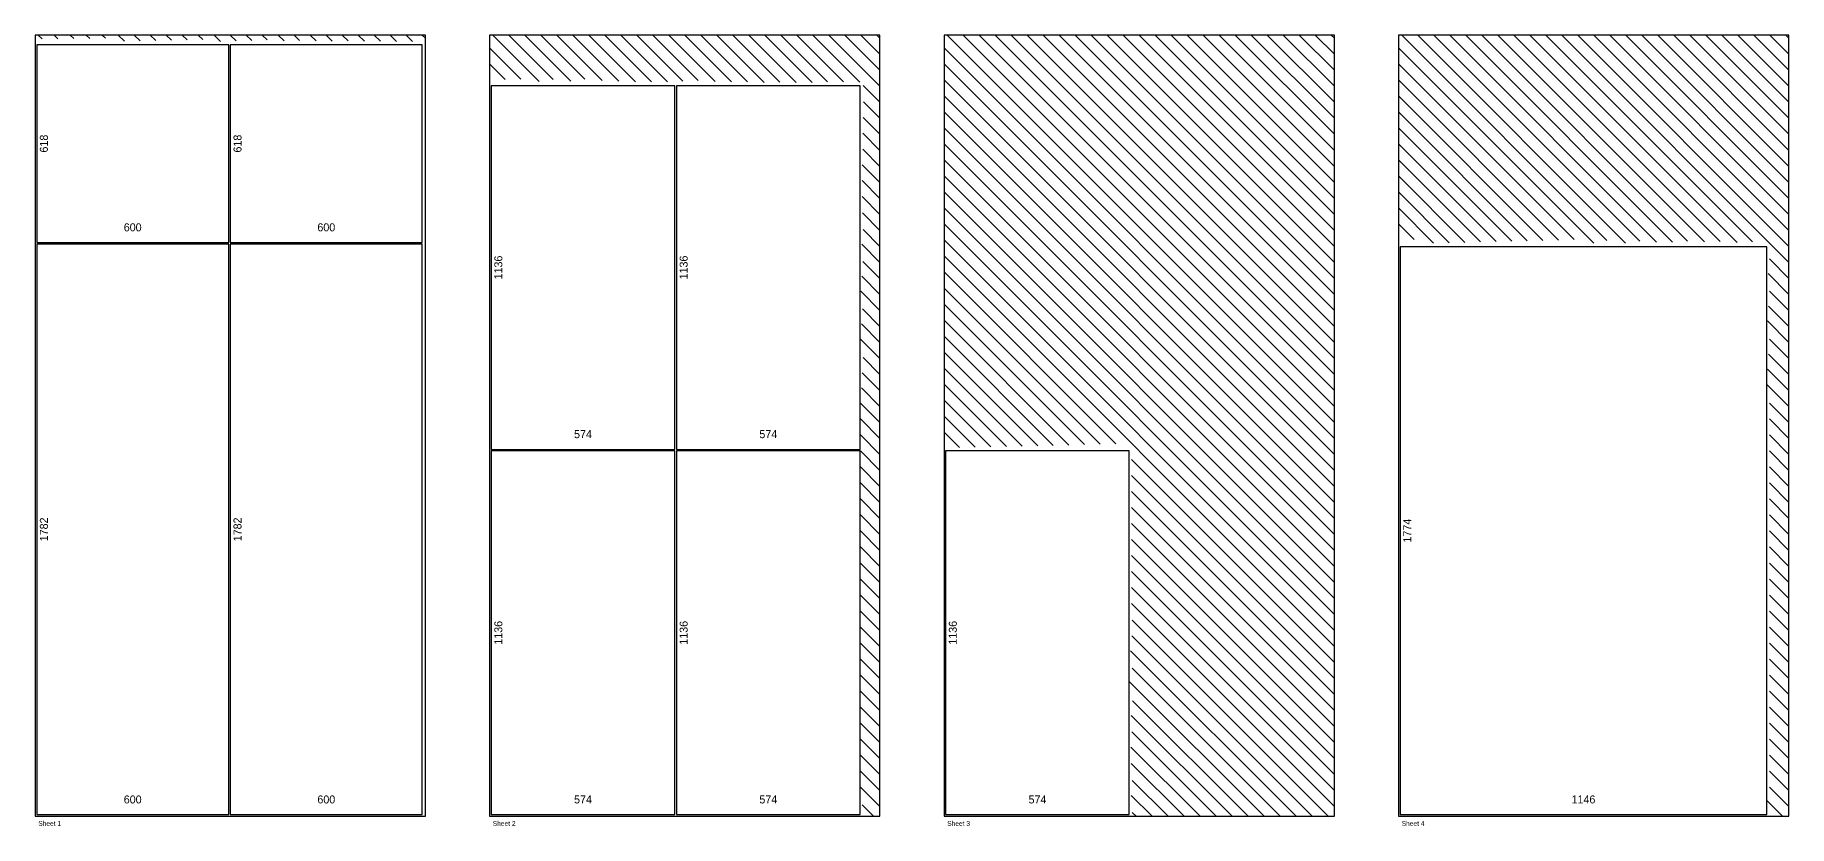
# Model space of a CAD drawing. Extents: x 0 to 11160, y -30 to 2440.
# Drawn here: x 0 to 5480, y -30 to 2440 of the extents above; entities that cross this region are included whole.
import ezdxf
from ezdxf.enums import TextEntityAlignment as Align

# ---------------------------------------------------------------- set-up
doc = ezdxf.new("R2010")
doc.units = 0
doc.layers.get('0').update_dxf_attribs({"linetype": 'CONTINUOUS'})

msp = doc.modelspace()

# ---------------------------------------------------------------- linework, layer by layer
at = {"color": 7}
for p, q in [((1220, 2440), (0, 2440)), ((0, 2440), (0, 0)), ((10, 2440), (22.1, 2427.9)), ((60, 2440), (71.6, 2428.4)), ((110, 2440), (121.1, 2428.9)), ((160, 2440), (170.6, 2429.4)), ((210, 2440), (220.1, 2429.9)), ((260, 2440), (279.2, 2420.8)), ((310, 2440), (328.2, 2421.8)), ((360, 2440), (377.2, 2422.8)), ((410, 2440), (426.2, 2423.8)), ((460, 2440), (475.2, 2424.8)), ((510, 2440), (524.2, 2425.8)), ((560, 2440), (579.8, 2420.2)), ((610, 2440), (628.3, 2421.7)), ((660, 2440), (676.8, 2423.2)), ((710, 2440), (725.3, 2424.7)), ((760, 2440), (778.4, 2421.6)), ((810, 2440), (826.4, 2423.6)), ((860, 2440), (878, 2422)), ((910, 2440), (928.6, 2421.4)), ((960, 2440), (978.2, 2421.8)), ((1010, 2440), (1028.9, 2421.1)), ((1060, 2440), (1079.2, 2420.8)), ((1110, 2440), (1129.8, 2420.2)), ((1160, 2440), (1179.8, 2420.2)), ((1210, 2440), (1220, 2430)), ((1220, 0), (1220, 2440)), ((2640, 2440), (1420, 2440)), ((1420, 2440), (1420, 0)), ((1430, 2440), (1575.2, 2294.8)), ((1480, 2440), (1619.2, 2300.8)), ((1530, 2440), (1674.3, 2295.7)), ((1580, 2440), (1717.8, 2302.2)), ((1630, 2440), (1771.4, 2298.6)), ((1680, 2440), (1824, 2296)), ((1730, 2440), (1875.6, 2294.4)), ((1780, 2440), (1926.2, 2293.8)), ((1830, 2440), (1975.8, 2294.2)), ((1880, 2440), (2024.4, 2295.6)), ((1930, 2440), (2072, 2298)), ((1980, 2440), (2125.2, 2294.8)), ((2030, 2440), (2176.4, 2293.6)), ((2080, 2440), (2225.6, 2294.4)), ((2130, 2440), (2277.9, 2292.1)), ((2180, 2440), (2327.2, 2292.8)), ((2230, 2440), (2377.6, 2292.4)), ((2280, 2440), (2427.6, 2292.4)), ((2330, 2440), (2475.7, 2294.3)), ((2380, 2440), (2525.6, 2294.4)), ((2430, 2440), (2577, 2293)), ((2480, 2440), (2640, 2280)), ((2530, 2440), (2640, 2330)), ((2580, 2440), (2640, 2380)), ((2630, 2440), (2640, 2430)), ((2640, 0), (2640, 2440)), ((4060, 2440), (2840, 2440)), ((2840, 2440), (2840, 0)), ((2850, 2440), (4060, 1230)), ((2900, 2440), (4060, 1280)), ((2950, 2440), (4060, 1330)), ((3000, 2440), (4060, 1380)), ((3050, 2440), (4060, 1430)), ((3100, 2440), (4060, 1480)), ((3150, 2440), (4060, 1530)), ((3200, 2440), (4060, 1580)), ((3250, 2440), (4060, 1630)), ((3300, 2440), (4060, 1680)), ((3350, 2440), (4060, 1730)), ((3400, 2440), (4060, 1780)), ((3450, 2440), (4060, 1830)), ((3500, 2440), (4060, 1880)), ((3550, 2440), (4060, 1930)), ((3600, 2440), (4060, 1980)), ((3650, 2440), (4060, 2030)), ((3700, 2440), (4060, 2080)), ((3750, 2440), (4060, 2130)), ((3800, 2440), (4060, 2180)), ((3850, 2440), (4060, 2230)), ((3900, 2440), (4060, 2280)), ((3950, 2440), (4060, 2330)), ((4000, 2440), (4060, 2380)), ((4050, 2440), (4060, 2430)), ((4060, 0), (4060, 2440)), ((5480, 2440), (4260, 2440)), ((4260, 2440), (4260, 0)), ((4270, 2440), (4911.3, 1798.7)), ((4320, 2440), (4969.6, 1790.4)), ((4370, 2440), (5013.8, 1796.2)), ((4420, 2440), (5066.6, 1793.4)), ((4470, 2440), (5116.4, 1793.6)), ((4520, 2440), (5163.2, 1796.8)), ((4570, 2440), (5216.1, 1793.9)), ((4620, 2440), (5265, 1795)), ((4670, 2440), (5318, 1792)), ((4720, 2440), (5366, 1794)), ((4770, 2440), (5480, 1730)), ((4820, 2440), (5480, 1780)), ((4870, 2440), (5480, 1830)), ((4920, 2440), (5480, 1880)), ((4970, 2440), (5480, 1930)), ((5020, 2440), (5480, 1980)), ((5070, 2440), (5480, 2030)), ((5120, 2440), (5480, 2080)), ((5170, 2440), (5480, 2130)), ((5220, 2440), (5480, 2180)), ((5270, 2440), (5480, 2230)), ((5320, 2440), (5480, 2280)), ((5370, 2440), (5480, 2330)), ((5420, 2440), (5480, 2380)), ((5470, 2440), (5480, 2430)), ((5480, 0), (5480, 2440)), ((1420, 2400), (1517.6, 2302.4)), ((2840, 2400), (4060, 1180)), ((4260, 2400), (4870, 1790)), ((1420, 2350), (1468.8, 2301.2)), ((2840, 2350), (4060, 1130)), ((4260, 2350), (4809, 1801)), ((2587.5, 2282.5), (2640, 2230)), ((2840, 2300), (4060, 1080)), ((2840, 2250), (4060, 1030)), ((4260, 2300), (4760.2, 1799.8)), ((4260, 2250), (4711.4, 1798.6)), ((2588, 2232), (2640, 2180)), ((2840, 2200), (4060, 980)), ((4260, 2200), (4662.6, 1797.4)), ((2587.3, 2182.7), (2640, 2130)), ((2840, 2150), (4060, 930)), ((4260, 2150), (4613.8, 1796.2)), ((2586, 2134), (2640, 2080)), ((2586.7, 2083.3), (2640, 2030)), ((2840, 2100), (4060, 880)), ((4260, 2100), (4565, 1795)), ((2584.8, 2035.2), (2640, 1980)), ((2840, 2050), (4060, 830)), ((4260, 2050), (4516.2, 1793.8)), ((2583.9, 1986.1), (2640, 1930)), ((2840, 2000), (4060, 780)), ((4260, 2000), (4467.4, 1792.6)), ((2584, 1936), (2640, 1880)), ((2840, 1950), (4060, 730)), ((4260, 1950), (4418.6, 1791.4)), ((2585.1, 1884.9), (2640, 1830)), ((2840, 1900), (4060, 680)), ((4260, 1900), (4369.8, 1790.2)), ((2587.2, 1832.8), (2640, 1780)), ((2840, 1850), (4060, 630)), ((4260, 1850), (4308.8, 1801.2)), ((2583.2, 1786.8), (2640, 1730)), ((2840, 1800), (4060, 580)), ((2586.8, 1733.2), (2640, 1680)), ((2840, 1750), (4060, 530)), ((2840, 1700), (3376.8, 1163.2)), ((5419.2, 1740.8), (5480, 1680)), ((2583.3, 1686.7), (2640, 1630)), ((2840, 1650), (3328, 1162)), ((5415.2, 1694.8), (5480, 1630)), ((2579.8, 1640.2), (2640, 1580)), ((2840, 1600), (3279.2, 1160.8)), ((5416.3, 1593.7), (5480, 1530)), ((5419.8, 1640.2), (5480, 1580)), ((2582.4, 1537.6), (2640, 1480)), ((2585.4, 1584.6), (2640, 1530)), ((2840, 1550), (3230.4, 1159.6)), ((5412.8, 1547.2), (5480, 1480)), ((2579.4, 1490.6), (2640, 1430)), ((2840, 1500), (3181.6, 1158.4)), ((5419.4, 1490.6), (5480, 1430)), ((2587, 1433), (2640, 1380)), ((2840, 1450), (3132.8, 1157.2)), ((5416.4, 1443.6), (5480, 1380)), ((2584.5, 1385.5), (2640, 1330)), ((2840, 1400), (3084, 1156)), ((5413.4, 1396.6), (5480, 1330)), ((2582, 1338), (2640, 1280)), ((2840, 1350), (3035.2, 1154.8)), ((5410.4, 1349.6), (5480, 1280)), ((2579.5, 1290.5), (2640, 1230)), ((2840, 1300), (2986.4, 1153.6)), ((5419.5, 1290.5), (5480, 1230)), ((2579, 1241), (2640, 1180)), ((2840, 1250), (2937.6, 1152.4)), ((5419, 1241), (5480, 1180)), ((2579, 1191), (2640, 1130)), ((2840, 1200), (2888, 1152)), ((5419, 1191), (5480, 1130)), ((2579, 1141), (2640, 1080)), ((3425.6, 1114.4), (4060, 480)), ((5419, 1141), (5480, 1080)), ((2579, 1091), (2640, 1030)), ((3425.6, 1064.4), (4060, 430)), ((5419, 1091), (5480, 1030)), ((2579, 1041), (2640, 980)), ((2579, 991), (2640, 930)), ((3425.6, 1014.4), (4060, 380)), ((5419, 1041), (5480, 980)), ((5419, 991), (5480, 930)), ((2579, 941), (2640, 880)), ((3425.6, 964.4), (4060, 330)), ((5419, 941), (5480, 880)), ((2579, 891), (2640, 830)), ((3425.6, 914.4), (4060, 280)), ((5419, 891), (5480, 830)), ((2579, 841), (2640, 780)), ((3425.6, 864.4), (4060, 230)), ((5419, 841), (5480, 780)), ((2579, 791), (2640, 730)), ((3425.6, 814.4), (4060, 180)), ((5419, 791), (5480, 730)), ((2579, 741), (2640, 680)), ((3425.6, 764.4), (4060, 130)), ((3425.6, 714.4), (4060, 80)), ((5419, 741), (5480, 680)), ((2579, 691), (2640, 630)), ((3425.6, 664.4), (4060, 30)), ((5419, 691), (5480, 630)), ((2579, 641), (2640, 580)), ((3428, 612), (4040, 0)), ((5419, 641), (5480, 580)), ((2579, 591), (2640, 530)), ((3426.5, 563.5), (3990, 0)), ((5419, 591), (5480, 530)), ((2579, 541), (2640, 480)), ((3423, 517), (3940, 0)), ((5419, 541), (5480, 480)), ((2579, 491), (2640, 430)), ((2579, 441), (2640, 380)), ((3428, 462), (3890, 0)), ((5419, 491), (5480, 430)), ((5419, 441), (5480, 380)), ((2579, 391), (2640, 330)), ((3420, 420), (3840, 0)), ((5419, 391), (5480, 330)), ((2579, 341), (2640, 280)), ((3429, 361), (3790, 0)), ((5419, 341), (5480, 280)), ((2579, 291), (2640, 230)), ((3425, 315), (3740, 0)), ((5419, 291), (5480, 230)), ((2579, 241), (2640, 180)), ((3426.5, 263.5), (3690, 0)), ((5419, 241), (5480, 180)), ((2579, 191), (2640, 130)), ((3424, 216), (3640, 0)), ((3425, 165), (3590, 0)), ((5419, 191), (5480, 130)), ((2579, 141), (2640, 80)), ((3428, 112), (3540, 0)), ((5419, 141), (5480, 80)), ((2579, 91), (2640, 30)), ((3425, 65), (3490, 0)), ((5419, 91), (5480, 30)), ((0, 0), (1220, 0)), ((1420, 0), (2640, 0)), ((2584, 36), (2620, 0)), ((2840, 0), (4060, 0)), ((3428, 12), (3440, 0)), ((4260, 0), (5480, 0)), ((5412, 48), (5460, 0))]:
    msp.add_line(p, q, dxfattribs=at)
at = {"color": 30}
for p, q in [((605, 2410), (5, 2410)), ((5, 2410), (5, 1792)), ((605, 1792), (605, 2410)), ((1210, 2410), (610, 2410)), ((610, 2410), (610, 1792)), ((1210, 1792), (1210, 2410)), ((1999, 2282), (1425, 2282)), ((1425, 2282), (1425, 1146)), ((1999, 1146), (1999, 2282)), ((2578, 2282), (2004, 2282)), ((2004, 2282), (2004, 1146)), ((2578, 1146), (2578, 2282)), ((5, 1792), (605, 1792)), ((605, 1787), (5, 1787)), ((5, 1787), (5, 5)), ((605, 5), (605, 1787)), ((610, 1792), (1210, 1792)), ((1210, 1787), (610, 1787)), ((610, 1787), (610, 5)), ((1210, 5), (1210, 1787)), ((5411, 1779), (4265, 1779)), ((4265, 1779), (4265, 5)), ((5411, 5), (5411, 1779)), ((1425, 1146), (1999, 1146)), ((1999, 1141), (1425, 1141)), ((1425, 1141), (1425, 5)), ((1999, 5), (1999, 1141)), ((2004, 1146), (2578, 1146)), ((2578, 1141), (2004, 1141)), ((2004, 1141), (2004, 5)), ((2578, 5), (2578, 1141)), ((3419, 1141), (2845, 1141)), ((2845, 1141), (2845, 5)), ((3419, 5), (3419, 1141)), ((5, 5), (605, 5)), ((610, 5), (1210, 5)), ((1425, 5), (1999, 5)), ((2004, 5), (2578, 5)), ((2845, 5), (3419, 5)), ((4265, 5), (5411, 5))]:
    msp.add_line(p, q, dxfattribs=at)

# ---------------------------------------------------------------- texts
at = {"color": 7}
for s, p in [('618', (40, 2101)), ('618', (645, 2101)), ('1136', (1460, 1714)), ('1136', (2039, 1714)), ('1782', (40, 896)), ('1782', (645, 896)), ('1774', (4300, 892)), ('1136', (1460, 573)), ('1136', (2039, 573)), ('1136', (2880, 573))]:
    msp.add_text(s, height=25, rotation=90, dxfattribs=at).set_placement(p, align=Align.CENTER)
for s, p in [('600', (305, 1827)), ('600', (910, 1827)), ('574', (1712, 1181)), ('574', (2291, 1181)), ('600', (305, 40)), ('600', (910, 40)), ('574', (1712, 40)), ('574', (2291, 40)), ('574', (3132, 40)), ('1146', (4838, 40))]:
    msp.add_text(s, height=25, dxfattribs=at).set_placement(p, align=Align.CENTER)
for s, p in [('Sheet 1', (10, -30)), ('Sheet 2', (1430, -30)), ('Sheet 3', (2850, -30)), ('Sheet 4', (4270, -30))]:
    msp.add_text(s, height=15).set_placement(p)

doc.saveas('drawing.dxf')
